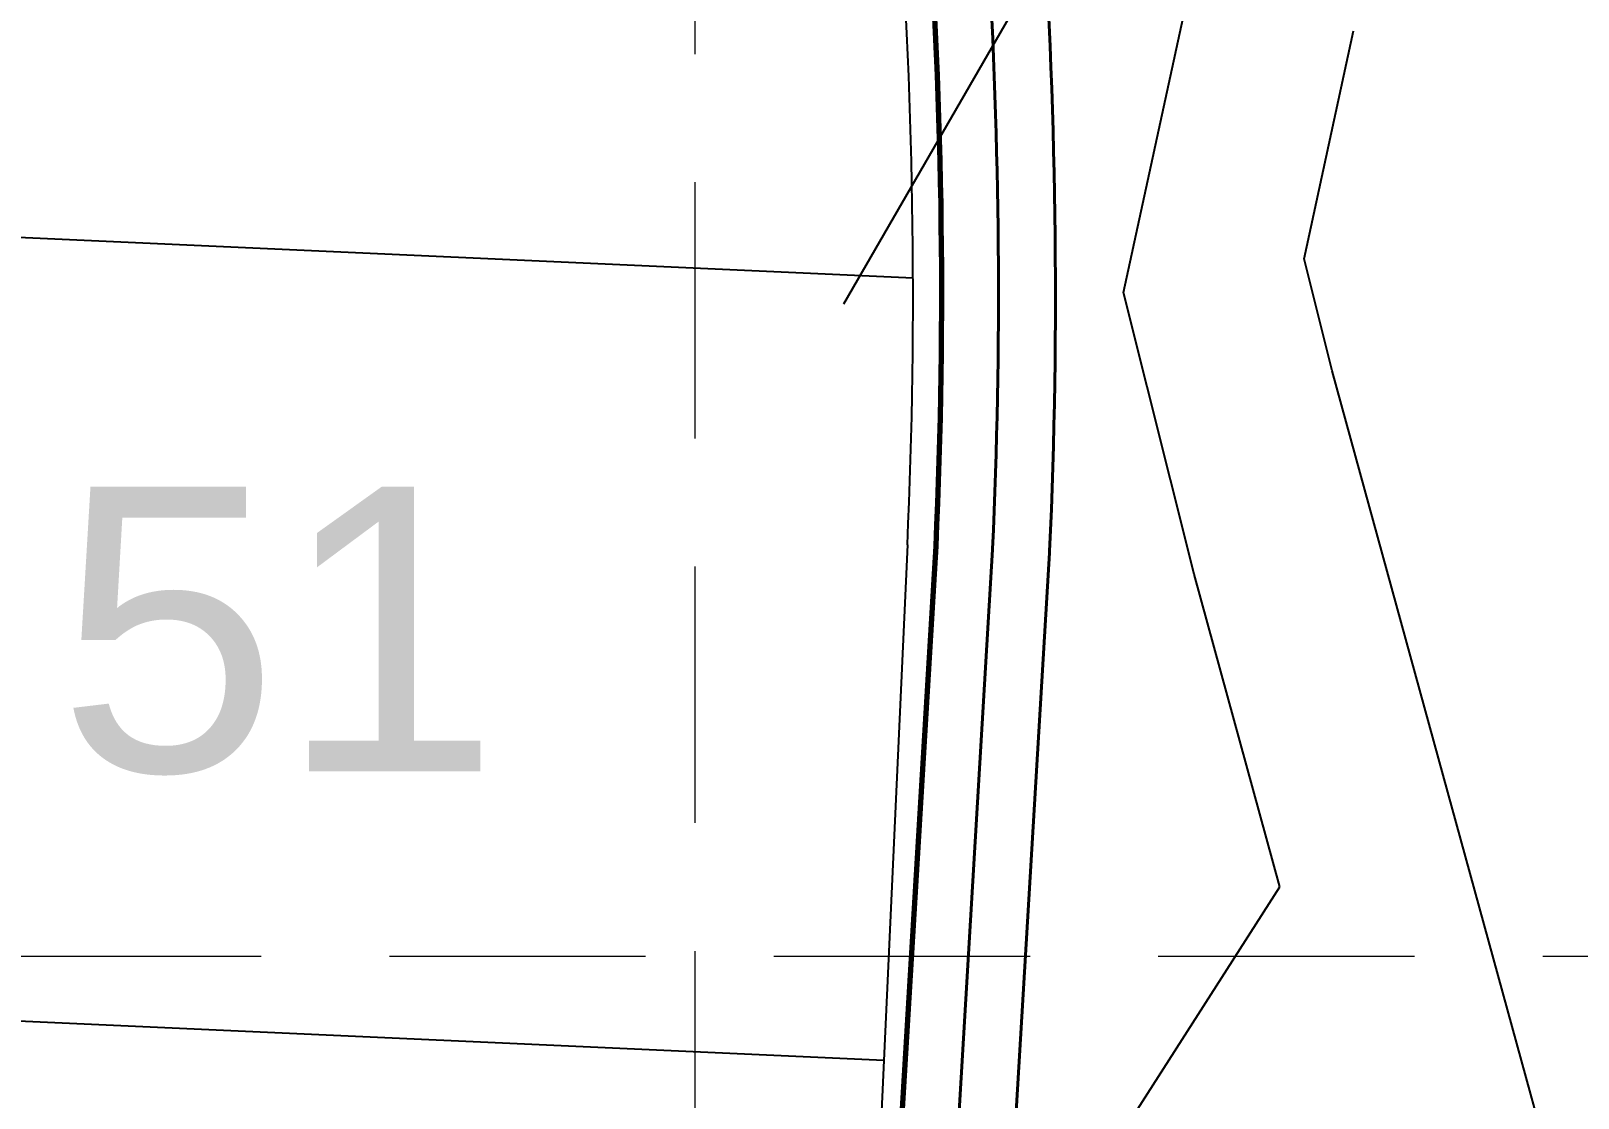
# Model space of a CAD drawing. Header units: feet. Extents: x 10084 to 13321, y 3329 to 8503.
# Drawn here: x 11656.1 to 11764.7, y 6390.5 to 6465.4 of the extents above; entities that cross this region are included whole.
import ezdxf
from ezdxf.enums import TextEntityAlignment as Align

# ---------------------------------------------------------------- set-up
doc = ezdxf.new("R2010")
doc.units = ezdxf.units.FT
doc.header["$LTSCALE"] = 40
doc.header["$MEASUREMENT"] = 0
doc.linetypes.add('DASHED', pattern=[0.75, 0.5, -0.25])
doc.linetypes.add('HIDDEN', pattern=[0.375, 0.25, -0.125])
for name, color, linetype in [('CONT-L', 55, 'Continuous'), ('GRID', 254, 'DASHED'), ('Level 1', 7, 'Continuous'), ('LOT', 7, 'Continuous'), ('NAME', 6, 'Continuous')]:
    doc.layers.add(name, color=color, linetype=linetype)
doc.styles.get("Standard").update_dxf_attribs({"font": 'ARIAL.TTF'})

msp = doc.modelspace()

# ---------------------------------------------------------------- linework, layer by layer
at = {"layer": 'CONT-L', "color": 5, "extrusion": (0.977166, -0.212477, 0), "elevation": 10095.04}
msp.add_lwpolyline([(8792.77, 557), (8833.94, 557)], dxfattribs=at)
at = {"layer": 'CONT-L', "color": 5, "extrusion": (0.865768, -0.500445, 0), "elevation": 6914.89}
msp.add_lwpolyline([(11442.73, 558), (11466.11, 558)], dxfattribs=at)
at = {"layer": 'CONT-L', "color": 5}
for points, elevation in [([(11745.48, 6449.41), (11748.96, 6465.41)], 556), ([(11747.45, 6441.54), (11745.48, 6449.41)], 556), ([(11737.76, 6427.24), (11732.79, 6447.03)], 557), ([(11743.78, 6405.3), (11737.76, 6427.24)], 557), ([(11718.21, 6365.33), (11743.78, 6405.3)], 557)]:
    msp.add_lwpolyline(points, dxfattribs=dict(at, elevation=elevation))
at = {"layer": 'CONT-L', "color": 5, "extrusion": (0.964362, 0.264586, 0), "elevation": 13033.14}
msp.add_lwpolyline([(3040.18, 556), (3103.76, 556)], dxfattribs=at)
at = {"layer": 'GRID', "color": 252, "linetype": 'HIDDEN', "lineweight": 0, "ltscale": 1.8}
for p, q in [((11702.72, 3736.78), (11702.72, 8418.16)), ((10169.24, 6400.42), (13236.21, 6400.42))]:
    msp.add_line(p, q, dxfattribs=at)
at = {"layer": 'Level 1', "color": 5, "linetype": 'Continuous', "lineweight": 70, "flags": 128}
msp.add_lwpolyline([(11720.06, 6684.2), (11710.14, 6551.33, 0.061469), (11712.18, 6524.95, -0.061469), (11719.61, 6429.22), (11711.31, 6290.24)], format="xyb", dxfattribs=at)
at = {"layer": 'Level 1', "color": 5, "linetype": 'Continuous', "lineweight": 40, "flags": 128}
for points in [[(11718.36, 6513.68, -0.053694), (11723.61, 6429.04), (11723.61, 6428.98), (11720.99, 6385.18)], [(11726.95, 6476.14, -0.029581), (11727.61, 6428.86), (11727.61, 6428.83), (11727.6, 6428.77), (11727.6, 6428.74), (11724.2, 6371.83)]]:
    msp.add_lwpolyline(points, format="xyb", dxfattribs=at)
at = {"layer": 'LOT', "color": 7}
for p, q in [((11718.02, 6448.05), (11602.95, 6453.27)), ((11717.62, 6429.31), (11701.79, 6080.37)), ((11715.97, 6393.09), (11601.09, 6398.3))]:
    msp.add_line(p, q, dxfattribs=at)
msp.add_arc((11328.02, 6446.98), 390, 357.4031, 11.473, dxfattribs=at)

# ---------------------------------------------------------------- texts
at = {"layer": 'NAME', "color": 7}
msp.add_text('51', height=20, dxfattribs=at).set_placement((11657.93, 6423.39), align=Align.MIDDLE_LEFT)

doc.saveas('drawing.dxf')
